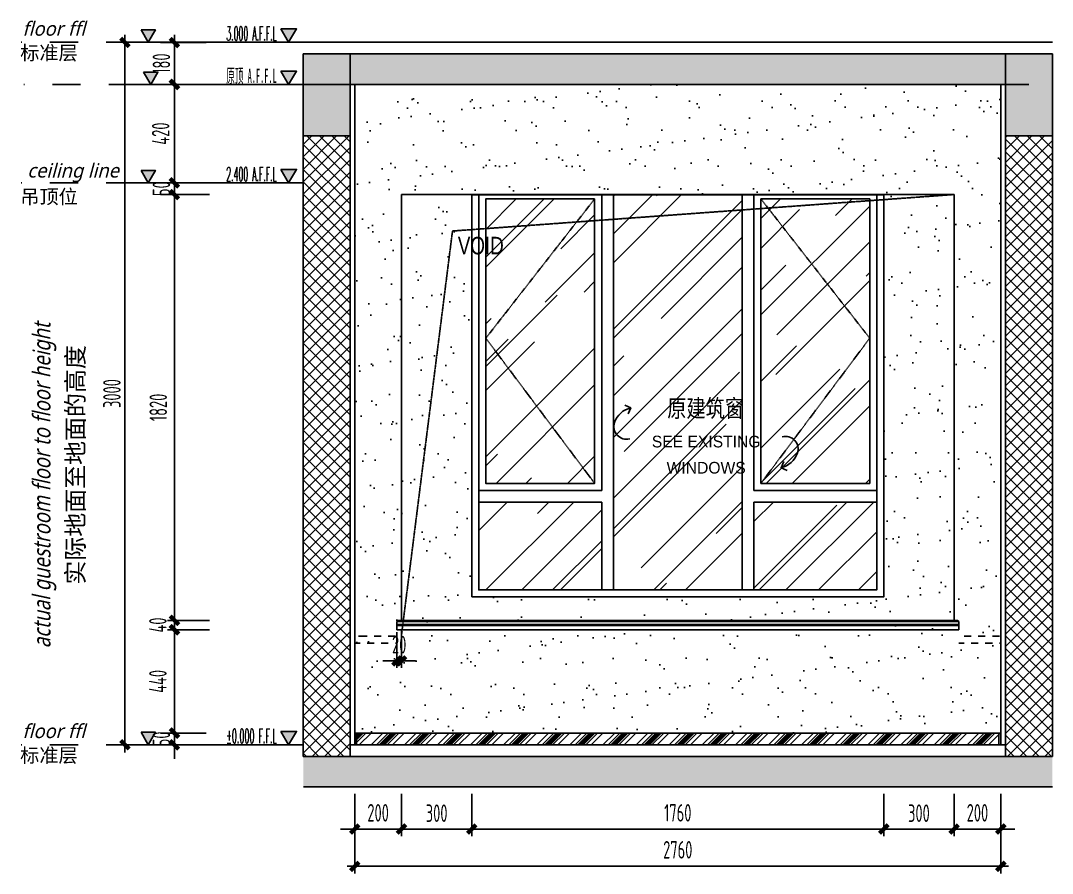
# Model space of a CAD drawing. Header units: inches. Extents: x 96003 to 270950, y -80202 to 65998.
# Drawn here: x 181831 to 186238, y 34911 to 38552 of the extents above; entities that cross this region are included whole.
import ezdxf
from ezdxf.enums import TextEntityAlignment as Align
from ezdxf.xclip import XClip

# ---------------------------------------------------------------- set-up
doc = ezdxf.new("R2010")
doc.units = ezdxf.units.IN
doc.header["$LTSCALE"] = 10
doc.header["$MEASUREMENT"] = 0
doc.header["$XCLIPFRAME"] = 2
doc.linetypes.add('DASH', pattern=[0.35, 0.25, -0.1])
doc.linetypes.add('M-CENTER', pattern=[1.8, 1.2, -0.2, 0.2, -0.2])
for name, color, linetype in [('01', 200, 'Continuous'), ('05', 12, 'Continuous'), ('A-WIN', 31, 'Continuous'), ('C-顶面灯具、灯带', 22, 'Continuous'), ('ED-文字说明', 50, 'Continuous'), ('ED-造型尺寸', 44, 'Continuous'), ('EL-03', 3, 'Continuous'), ('EL-136', 136, 'Continuous'), ('EL-BHATCH-250', 250, 'Continuous'), ('EL-DIM', 50, 'Continuous'), ('EL-TEXT', 50, 'Continuous'), ('EL-天花轮廓线', 100, 'Continuous'), ('EL-立面尺寸', 44, 'Continuous'), ('FC-地面造型', 136, 'Continuous'), ('FF-FINISH【完成面】', 20, 'Continuous'), ('HAT【填充】', 250, 'Continuous'), ('SBEI', 1, 'Continuous')]:
    doc.layers.add(name, color=color, linetype=linetype)
doc.styles.add('-宋体', font='')
doc.styles.add('CCD-HB', font='hbsmall.shx')
doc.styles.add('CCD_DIM', font='archs.shx', dxfattribs={"width": 0.7})
doc.styles.add('hbsmall', font='hbsmall.shx', dxfattribs={"width": 0.7})
doc.styles.add('hz', font='simplex', dxfattribs={"width": 0.7, "bigfont": 'hztxt'})
doc.styles.add('LUCIDIA', font='')
doc.styles.add('RomanS', font='romans.shx', dxfattribs={"width": 0.9})
doc.styles.add('st', font='')
doc.styles.add('宋体', font='', dxfattribs={"height": 60})
doc.styles.get('-宋体').set_extended_font_data('SimSun')
doc.styles.get('LUCIDIA').set_extended_font_data('Lucida Sans', italic=True)
doc.styles.get('st').set_extended_font_data('SimSun')
doc.styles.get('宋体').set_extended_font_data('SimSun')
doc.dimstyles.new('1.30', dxfattribs={"dimscale": 30, "dimtxt": 2.5, "dimasz": 1, "dimexe": 1, "dimexo": 1.5, "dimgap": 1, "dimtad": 1, "dimdec": 0, "dimrnd": 5, "dimdsep": 46, "dimtxsty": 'CCD_DIM', "dimblk": 'CCD_Dimension_Tick', "dimcen": 1, "dimclrd": 44, "dimclre": 44, "dimclrt": 2, "dimadec": 0, "dimazin": 2, "dimtfac": 1, "dimtdec": 0, "dimtix": 1, "dimtmove": 2, "dimatfit": 3, "dimldrblk": 'CCD_Dimension_Tick', "dimfxl": 5, "dimfxlon": 1, "dimtolj": 1, "dimarcsym": 0})
doc.dimstyles.new('Matrix_30内', dxfattribs={"dimscale": 30, "dimtxt": 2.5, "dimasz": 1, "dimexe": 2, "dimexo": 1.5, "dimgap": 0.6, "dimtad": 1, "dimdec": 0, "dimrnd": 1, "dimzin": 12, "dimdsep": 46, "dimtxsty": 'CCD_DIM', "dimblk": 'CCD_Dimension_Tick', "dimcen": 0.125, "dimclrd": 44, "dimclre": 44, "dimclrt": 50, "dimadec": 0, "dimazin": 0, "dimtfac": 1, "dimtdec": 0, "dimtix": 1, "dimtmove": 2, "dimatfit": 3, "dimldrblk": 'CCD_Leader_Dot', "dimfxl": 5, "dimfxlon": 1, "dimtvp": 1, "dimtolj": 1, "dimtzin": 0, "dimarcsym": 0})
pattern_1 = [(45, (-2681.3, -82.83), (254.55844, 678.8225), [4500, -600, 1500, -300]), (45, (-2505.22, 305.37), (-494.26764, 70.0036), [900, -99, 1800, -225]), (45, (-2755.54, 203.55), (960.95812, 1245.21504), [2400, -420, 1200, -300])]
pattern_2 = [(37.5, (-10673.94, 3777.11), (-6.29934, 192.68238), [0, -152, 0, -170, 0, -162.5]), (7.5, (-10673.94, 3777.1), (176.97767, 282.2146), [0, -82, 0, -137, 0, -52.5]), (327.5, (-10796.94, 3777.11), (311.41419, 0.5659), [0, -50, 0, -180, 0, -235]), (317.5, (-10796.94, 3777.1), (300.61266, 87.76756), [0, -25, 0, -118, 0, -135])]
pattern_3 = [(0, (-258.67, -796.313), (30, 30), [30, -30])]

# ---------------------------------------------------------------- blocks, each defined once
blk = doc.blocks.new('*U134')
h = blk.add_hatch()
h.set_pattern_fill('ANSI37', color=250, scale=300, angle=-90)
h.set_pattern_definition([(315, (222312.67, 70619.302), (26.516504, 26.516504), []), (45, (222312.67, 70619.302), (-26.516504, 26.516504), [])])
h.paths.add_polyline_path([(144521, -74484.5), (144521, -74684.5), (147171.2, -74684.5), (147171.2, -74484.5)])
at = {"color": 5, "elevation": 0}
blk.add_lwpolyline([(144521, -74484.5), (144521, -74684.5), (147171.2, -74684.5), (147171.2, -74484.5)], close=True, dxfattribs=at)
blk = doc.blocks.new('CCD_Dimension_Tick')
at = {"color": 0, "linetype": 'ByBlock'}
for p, q in [((-1.09, 0), (0, 0)), ((0, 0), (1.09, 0))]:
    blk.add_line(p, q, dxfattribs=at)
at = {"color": 0, "linetype": 'Continuous', "const_width": 0.608}
blk.add_lwpolyline([(-0.61, -0.61), (0.61, 0.61)], dxfattribs=at)
blk = doc.blocks.new('*D129')
at = {"layer": 'Defpoints', "color": 0, "linetype": 'ByBlock', "transparency": 16777216}
for p in [(182487.6, 35509.8), (182667.6, 35509.8), (182667.6, 35459.8)]:
    blk.add_point(p, dxfattribs=at)
at = {"layer": 'EL-天花轮廓线', "color": 44, "lineweight": -2, "transparency": 16777216}
for p, q in [((182487.6, 35539.8), (182487.6, 35569.8)), ((182622.6, 35509.8), (182427.6, 35509.8)), ((182487.6, 35459.8), (182487.6, 35509.8)), ((182622.6, 35459.8), (182427.6, 35459.8)), ((182487.6, 35429.8), (182487.6, 35399.8))]:
    blk.add_line(p, q, dxfattribs=at)
at = {"layer": 'EL-天花轮廓线', "color": 44, "linetype": 'ByBlock', "lineweight": -2, "transparency": 16777216, "xscale": 30, "yscale": 30, "zscale": 30}
for p, rotation in [((182487.6, 35509.8), 270), ((182487.6, 35459.8), 90)]:
    blk.add_blockref('CCD_Dimension_Tick', p, dxfattribs=dict(at, rotation=rotation))
at = {"layer": 'EL-天花轮廓线', "color": 50, "linetype": 'ByBlock', "transparency": 16777216, "insert": (182432.1, 35484.8), "char_height": 75, "attachment_point": 5, "rotation": 90, "style": 'CCD_DIM'}
blk.add_mtext('\\A1;50', dxfattribs=at)
blk = doc.blocks.new('CCD_Leader_Dot')
at = {"color": 0, "linetype": 'ByBlock'}
blk.add_line((-5, 0), (-10, 0), dxfattribs=at)
at = {"color": 0, "linetype": 'ByBlock', "const_width": 5}
blk.add_lwpolyline([(-2.5, 0, 1), (2.5, 0, 1)], format="xyb", close=True, dxfattribs=at)
blk = doc.blocks.new('*D130')
at = {"layer": 'Defpoints', "color": 0, "linetype": 'ByBlock', "transparency": 16777216}
for p in [(182487.6, 38458.8), (182667.6, 38458.8), (182667.6, 38279.3)]:
    blk.add_point(p, dxfattribs=at)
at = {"layer": 'EL-天花轮廓线', "color": 44, "lineweight": -2, "transparency": 16777216}
for p, q in [((182622.6, 38458.8), (182427.6, 38458.8)), ((182487.6, 38309.3), (182487.6, 38428.8)), ((182622.6, 38279.3), (182427.6, 38279.3))]:
    blk.add_line(p, q, dxfattribs=at)
at = {"layer": 'EL-天花轮廓线', "color": 44, "linetype": 'ByBlock', "lineweight": -2, "transparency": 16777216, "xscale": 30, "yscale": 30, "zscale": 30}
for p, rotation in [((182487.6, 38458.8), 90), ((182487.6, 38279.3), 270)]:
    blk.add_blockref('CCD_Dimension_Tick', p, dxfattribs=dict(at, rotation=rotation))
at = {"layer": 'EL-天花轮廓线', "color": 50, "linetype": 'ByBlock', "transparency": 16777216, "insert": (182432.1, 38369), "char_height": 75, "attachment_point": 5, "rotation": 90, "style": 'CCD_DIM'}
blk.add_mtext('\\A1;180', dxfattribs=at)
blk = doc.blocks.new('*D131')
at = {"layer": 'Defpoints', "color": 0, "linetype": 'ByBlock', "transparency": 16777216}
for p in [(182276.3, 38459.8), (182667.6, 38459.8), (182667.6, 35459.8)]:
    blk.add_point(p, dxfattribs=at)
at = {"layer": 'EL-天花轮廓线', "color": 44, "lineweight": -2, "transparency": 16777216}
for p, q in [((182426.3, 38459.8), (182216.3, 38459.8)), ((182276.3, 35489.8), (182276.3, 38429.8)), ((182426.3, 35459.8), (182216.3, 35459.8))]:
    blk.add_line(p, q, dxfattribs=at)
at = {"layer": 'EL-天花轮廓线', "color": 44, "linetype": 'ByBlock', "lineweight": -2, "transparency": 16777216, "xscale": 30, "yscale": 30, "zscale": 30}
for p, rotation in [((182276.3, 38459.8), 90), ((182276.3, 35459.8), 270)]:
    blk.add_blockref('CCD_Dimension_Tick', p, dxfattribs=dict(at, rotation=rotation))
at = {"layer": 'EL-天花轮廓线', "color": 50, "linetype": 'ByBlock', "transparency": 16777216, "insert": (182220.8, 36959.8), "char_height": 75, "attachment_point": 5, "rotation": 90, "style": 'CCD_DIM'}
blk.add_mtext('\\A1;3000', dxfattribs=at)
blk = doc.blocks.new('ELEVATION')
blk.add_hatch(color=256).paths.add_polyline_path([(4.17, 2.47), (2.7, 0), (1.23, 2.47)])
blk.add_line((0, 0), (14.67, 0))
blk.add_lwpolyline([(4.17, 2.47), (2.7, 0), (1.23, 2.47)], close=True)
at = {"style": 'hz', "width": 0.444477}
blk.add_attdef('ELEV', text='', height=2.5, dxfattribs=at).set_placement((4.89, 0.32), (14.26, 0.32), align=Align.FIT)
blk = doc.blocks.new('A$C2E6F40A5')
blk.add_hatch(color=256).paths.add_polyline_path([(40, 69.3), (-40, 69.3), (0, 0)])
at = {"color": 0}
blk.add_lwpolyline([(40, 69.3), (-40, 69.3), (0, 0), (40, 69.3)], dxfattribs=at)
blk = doc.blocks.new('20150428.1023048')
at = {"layer": 'ED-造型尺寸', "color": 250, "linetype": 'M-CENTER', "ltscale": 2}
blk.add_line((21.19, 0, 0), (-14.89, 0, 0), dxfattribs=at)
at = {"layer": 'ED-造型尺寸', "xscale": -0.0256, "yscale": 0.0256, "zscale": 0.0256}
blk.add_blockref('A$C2E6F40A5', (3.19, 0, 0), dxfattribs=at)
blk = doc.blocks.new('*D132')
at = {"layer": 'Defpoints', "color": 0, "linetype": 'ByBlock', "transparency": 16777216}
for p in [(182487.6, 38280), (183297.7, 38280), (182667.6, 37859.8)]:
    blk.add_point(p, dxfattribs=at)
at = {"layer": 'EL-天花轮廓线', "color": 44, "lineweight": -2, "transparency": 16777216}
for p, q in [((182637.6, 38280), (182427.6, 38280)), ((182487.6, 37889.8), (182487.6, 38250)), ((182622.6, 37859.8), (182427.6, 37859.8))]:
    blk.add_line(p, q, dxfattribs=at)
at = {"layer": 'EL-天花轮廓线', "color": 44, "linetype": 'ByBlock', "lineweight": -2, "transparency": 16777216, "xscale": 30, "yscale": 30, "zscale": 30}
for p, rotation in [((182487.6, 38280), 90), ((182487.6, 37859.8), 270)]:
    blk.add_blockref('CCD_Dimension_Tick', p, dxfattribs=dict(at, rotation=rotation))
at = {"layer": 'EL-天花轮廓线', "color": 50, "linetype": 'ByBlock', "transparency": 16777216, "insert": (182429, 38069.9), "char_height": 75, "attachment_point": 5, "rotation": 90, "style": 'CCD_DIM'}
blk.add_mtext('\\A1;420', dxfattribs=at)
blk = doc.blocks.new('*D133')
at = {"layer": 'Defpoints', "color": 0, "linetype": 'ByBlock', "transparency": 16777216}
for p in [(182487.6, 37859.8), (182667.6, 37859.8), (183465.8, 37809.8)]:
    blk.add_point(p, dxfattribs=at)
at = {"layer": 'EL-天花轮廓线', "color": 44, "lineweight": -2, "transparency": 16777216}
for p, q in [((182487.6, 37889.8), (182487.6, 37919.8)), ((182622.6, 37859.8), (182427.6, 37859.8)), ((182487.6, 37809.8), (182487.6, 37859.8)), ((182637.6, 37809.8), (182427.6, 37809.8)), ((182487.6, 37779.8), (182487.6, 37749.8))]:
    blk.add_line(p, q, dxfattribs=at)
at = {"layer": 'EL-天花轮廓线', "color": 44, "linetype": 'ByBlock', "lineweight": -2, "transparency": 16777216, "xscale": 30, "yscale": 30, "zscale": 30}
for p, rotation in [((182487.6, 37859.8), 270), ((182487.6, 37809.8), 90)]:
    blk.add_blockref('CCD_Dimension_Tick', p, dxfattribs=dict(at, rotation=rotation))
at = {"layer": 'EL-天花轮廓线', "color": 50, "linetype": 'ByBlock', "transparency": 16777216, "insert": (182432.1, 37834.8), "char_height": 75, "attachment_point": 5, "rotation": 90, "style": 'CCD_DIM'}
blk.add_mtext('\\A1;50', dxfattribs=at)
blk = doc.blocks.new('*U105')
h = blk.add_hatch()
h.set_pattern_fill('ANSI37', color=250, scale=300, angle=-90)
h.set_pattern_definition([(315, (222312.67, 70619.302), (26.516504, 26.516504), []), (45, (222312.67, 70619.302), (-26.516504, 26.516504), [])])
h.paths.add_polyline_path([(144521, -74484.5), (144521, -74684.5), (147171.2, -74684.5), (147171.2, -74484.5)])
at = {"color": 5, "elevation": 0}
blk.add_lwpolyline([(144521, -74484.5), (144521, -74684.5), (147171.2, -74684.5), (147171.2, -74484.5)], close=True, dxfattribs=at)
blk = doc.blocks.new('ytytrtyutyikhjhg')
at = {"layer": 'EL-BHATCH-250'}
h = blk.add_hatch(dxfattribs=at)
h.set_pattern_fill('AR-RROOF', color=256, scale=300, angle=45)
h.set_pattern_definition(pattern_1)
h.paths.add_polyline_path([(262224.7, -73723.5), (261674.7, -73723.5), (261674.7, -75423.5), (262224.7, -75423.5)])
h = blk.add_hatch(dxfattribs=at)
h.set_pattern_fill('AR-RROOF', color=256, scale=300, angle=45)
h.set_pattern_definition(pattern_1)
h.paths.add_polyline_path([(261594.7, -73753.5), (261129.7, -73753.5), (261129.7, -74968.5), (261594.7, -74968.5)])
h = blk.add_hatch(dxfattribs=at)
h.set_pattern_fill('AR-RROOF', color=256, scale=300, angle=45)
h.set_pattern_definition(pattern_1)
h.paths.add_polyline_path([(262304.7, -73753.5), (262769.7, -73753.5), (262769.7, -74968.5), (262304.7, -74968.5)])
h = blk.add_hatch(dxfattribs=at)
h.set_pattern_fill('AR-RROOF', color=256, scale=300, angle=45)
h.set_pattern_definition(pattern_1)
h.paths.add_polyline_path([(261099.7, -75048.5), (261099.7, -75423.5), (261624.7, -75423.5), (261624.7, -75048.5)])
h = blk.add_hatch(dxfattribs=at)
h.set_pattern_fill('AR-RROOF', color=256, scale=300, angle=45)
h.set_pattern_definition(pattern_1)
h.paths.add_polyline_path([(262274.7, -75048.5), (262274.7, -75423.5), (262799.7, -75423.5), (262799.7, -75048.5)])
at = {"layer": 'A-WIN', "color": 136}
for points in [[(261049.7, -73673.5), (262849.7, -73673.5), (262849.7, -75473.5), (261049.7, -75473.5)], [(261594.7, -73753.5), (261129.7, -73753.5), (261129.7, -74968.5), (261594.7, -74968.5)], [(262304.7, -73753.5), (262769.7, -73753.5), (262769.7, -74968.5), (262304.7, -74968.5)]]:
    blk.add_lwpolyline(points, close=True, dxfattribs=at)
for points in [[(262799.7, -75048.5), (262799.7, -75423.5), (261099.7, -75423.5), (261099.7, -73723.5), (262799.7, -73723.5), (262799.7, -75048.5)], [(261624.7, -73723.5), (261624.7, -74998.5)], [(261674.7, -73723.5), (261674.7, -75423.5)], [(262224.7, -73723.5), (262224.7, -75423.5)], [(262274.7, -73723.5), (262274.7, -74998.5)], [(261624.7, -74998.5), (261099.7, -74998.5)], [(262274.7, -74998.5), (262799.7, -74998.5)], [(261624.7, -75048.5), (261099.7, -75048.5)], [(261624.7, -75048.5), (261624.7, -75423.5)], [(262274.7, -75048.5), (262274.7, -75423.5)], [(262274.7, -75048.5), (262799.7, -75048.5)]]:
    blk.add_lwpolyline(points, dxfattribs=at)
at = {"layer": 'A-WIN', "color": 136, "linetype": 'DASH'}
for points in [[(261594.7, -73753.5), (261129.7, -74348.5), (261594.7, -74968.5)], [(262304.7, -73753.5), (262769.7, -74348.5), (262304.7, -74968.5)]]:
    blk.add_lwpolyline(points, dxfattribs=at)
blk = doc.blocks.new('A$C47D3795D')
at = {"layer": 'EL-TEXT', "color": 2}
for points in [[(74.6, 283.9, 0.259212), (5.3, 222, 0.59908), (70, 151.9)], [(717, 28.6, 0.259212), (786.3, 90.5, 0.59908), (721.6, 160.6)]]:
    blk.add_lwpolyline(points, format="xyb", dxfattribs=at)
for points in [[(63.4, 258), (74.6, 283.9), (48.9, 295.6)], [(728.2, 54.5), (717, 28.6), (742.7, 16.9)]]:
    blk.add_lwpolyline(points, dxfattribs=at)
at = {"color": 50, "style": 'st', "width": 0.8}
blk.add_text('原建筑窗', height=75, dxfattribs=at).set_placement((394.3, 244.6), align=Align.CENTER)
at = {"layer": 'EL-TEXT', "style": 'CCD-HB'}
for s, p in [('SEE EXISTING', (396.7, 115.1)), ('WINDOWS', (396.7, 3.3))]:
    blk.add_text(s, height=50, dxfattribs=at).set_placement(p, align=Align.CENTER)
blk = doc.blocks.new('*D296')
at = {"layer": 'Defpoints', "color": 0, "linetype": 'ByBlock', "transparency": 16777216}
for p in [(183457.7, 37809.8), (182487.6, 35991.1), (183484.9, 35991.1, 0)]:
    blk.add_point(p, dxfattribs=at)
at = {"layer": 'FC-地面造型', "color": 44, "lineweight": -2, "transparency": 16777216}
for p, q in [((182637.6, 37809.8), (182457.6, 37809.8)), ((182487.6, 37779.8), (182487.6, 36021.1)), ((182637.6, 35991.1), (182457.6, 35991.1))]:
    blk.add_line(p, q, dxfattribs=at)
at = {"layer": 'FC-地面造型', "color": 44, "linetype": 'ByBlock', "lineweight": -2, "transparency": 16777216, "xscale": 30, "yscale": 30, "zscale": 30}
for p, rotation in [((182487.6, 37809.8), 90), ((182487.6, 35991.1), 270)]:
    blk.add_blockref('CCD_Dimension_Tick', p, dxfattribs=dict(at, rotation=rotation))
at = {"layer": 'FC-地面造型', "color": 2, "linetype": 'ByBlock', "transparency": 16777216, "insert": (182418.6, 36900.5), "char_height": 75, "attachment_point": 5, "rotation": 90, "style": 'CCD_DIM'}
blk.add_mtext('\\A1;1820', dxfattribs=at)
blk = doc.blocks.new('*D297')
at = {"layer": 'Defpoints', "color": 0, "linetype": 'ByBlock', "transparency": 16777216}
for p in [(183257.7, 35615.8), (183457.7, 35615.8), (183457.7, 35100)]:
    blk.add_point(p, dxfattribs=at)
at = {"layer": 'FC-地面造型', "color": 44, "lineweight": -2, "transparency": 16777216}
for p, q in [((183257.7, 35250), (183257.7, 35070)), ((183457.7, 35250), (183457.7, 35070)), ((183227.7, 35100), (183197.7, 35100)), ((183257.7, 35100), (183457.7, 35100)), ((183487.7, 35100), (183517.7, 35100))]:
    blk.add_line(p, q, dxfattribs=at)
at = {"layer": 'FC-地面造型', "color": 44, "linetype": 'ByBlock', "lineweight": -2, "transparency": 16777216, "xscale": 30, "yscale": 30, "zscale": 30}
blk.add_blockref('CCD_Dimension_Tick', (183257.7, 35100), dxfattribs=at)
at = {"layer": 'FC-地面造型', "color": 44, "linetype": 'ByBlock', "lineweight": -2, "transparency": 16777216, "xscale": 30, "yscale": 30, "zscale": 30, "rotation": 180}
blk.add_blockref('CCD_Dimension_Tick', (183457.7, 35100), dxfattribs=at)
at = {"layer": 'FC-地面造型', "color": 2, "linetype": 'ByBlock', "transparency": 16777216, "insert": (183357.7, 35169.1), "char_height": 75, "attachment_point": 5, "style": 'CCD_DIM'}
blk.add_mtext('\\A1;200', dxfattribs=at)
blk = doc.blocks.new('*D298')
at = {"layer": 'Defpoints', "color": 0, "linetype": 'ByBlock', "transparency": 16777216}
for p in [(183757.7, 36171.5), (185517.7, 36171.5), (185517.7, 35100)]:
    blk.add_point(p, dxfattribs=at)
at = {"layer": 'FC-地面造型', "color": 44, "lineweight": -2, "transparency": 16777216}
for p, q in [((183757.7, 35250), (183757.7, 35070)), ((185517.7, 35250), (185517.7, 35070)), ((183787.7, 35100), (185487.7, 35100))]:
    blk.add_line(p, q, dxfattribs=at)
at = {"layer": 'FC-地面造型', "color": 44, "linetype": 'ByBlock', "lineweight": -2, "transparency": 16777216, "xscale": 30, "yscale": 30, "zscale": 30, "rotation": 180}
blk.add_blockref('CCD_Dimension_Tick', (183757.7, 35100), dxfattribs=at)
at = {"layer": 'FC-地面造型', "color": 44, "linetype": 'ByBlock', "lineweight": -2, "transparency": 16777216, "xscale": 30, "yscale": 30, "zscale": 30}
blk.add_blockref('CCD_Dimension_Tick', (185517.7, 35100), dxfattribs=at)
at = {"layer": 'FC-地面造型', "color": 2, "linetype": 'ByBlock', "transparency": 16777216, "insert": (184637.7, 35169.1), "char_height": 75, "attachment_point": 5, "style": 'CCD_DIM'}
blk.add_mtext('\\A1;1760', dxfattribs=at)
blk = doc.blocks.new('*D299')
at = {"layer": 'Defpoints', "color": 0, "linetype": 'ByBlock', "transparency": 16777216}
for p in [(185517.7, 36072.2), (185817.7, 36072.2), (185817.7, 35100)]:
    blk.add_point(p, dxfattribs=at)
at = {"layer": 'FC-地面造型', "color": 44, "lineweight": -2, "transparency": 16777216}
for p, q in [((185517.7, 35250), (185517.7, 35070)), ((185817.7, 35250), (185817.7, 35070)), ((185547.7, 35100), (185787.7, 35100))]:
    blk.add_line(p, q, dxfattribs=at)
at = {"layer": 'FC-地面造型', "color": 44, "linetype": 'ByBlock', "lineweight": -2, "transparency": 16777216, "xscale": 30, "yscale": 30, "zscale": 30, "rotation": 180}
blk.add_blockref('CCD_Dimension_Tick', (185517.7, 35100), dxfattribs=at)
at = {"layer": 'FC-地面造型', "color": 44, "linetype": 'ByBlock', "lineweight": -2, "transparency": 16777216, "xscale": 30, "yscale": 30, "zscale": 30}
blk.add_blockref('CCD_Dimension_Tick', (185817.7, 35100), dxfattribs=at)
at = {"layer": 'FC-地面造型', "color": 2, "linetype": 'ByBlock', "transparency": 16777216, "insert": (185667.7, 35167.5), "char_height": 75, "attachment_point": 5, "style": 'CCD_DIM'}
blk.add_mtext('\\A1;300', dxfattribs=at)
blk = doc.blocks.new('*D300')
at = {"layer": 'Defpoints', "color": 0, "linetype": 'ByBlock', "transparency": 16777216}
for p in [(183257.7, 35250), (186017.7, 35250), (183257.7, 34940.6)]:
    blk.add_point(p, dxfattribs=at)
at = {"layer": 'FC-地面造型', "color": 44, "lineweight": -2, "transparency": 16777216}
for p, q in [((183257.7, 35090.6), (183257.7, 34910.6)), ((186017.7, 35090.6), (186017.7, 34910.6)), ((185987.7, 34940.6), (183287.7, 34940.6))]:
    blk.add_line(p, q, dxfattribs=at)
at = {"layer": 'FC-地面造型', "color": 44, "linetype": 'ByBlock', "lineweight": -2, "transparency": 16777216, "xscale": 30, "yscale": 30, "zscale": 30, "rotation": 180}
blk.add_blockref('CCD_Dimension_Tick', (183257.7, 34940.6), dxfattribs=at)
at = {"layer": 'FC-地面造型', "color": 44, "linetype": 'ByBlock', "lineweight": -2, "transparency": 16777216, "xscale": 30, "yscale": 30, "zscale": 30}
blk.add_blockref('CCD_Dimension_Tick', (186017.7, 34940.6), dxfattribs=at)
at = {"layer": 'FC-地面造型', "color": 2, "linetype": 'ByBlock', "transparency": 16777216, "insert": (184637.7, 35011.2), "char_height": 75, "attachment_point": 5, "style": 'CCD_DIM'}
blk.add_mtext('\\A1;2760', dxfattribs=at)
blk = doc.blocks.new('*D301')
at = {"layer": 'Defpoints', "color": 0, "linetype": 'ByBlock', "transparency": 16777216}
for p in [(183484.9, 35991.1, 0), (182487.6, 35951.1), (183485.8, 35951.1, 0)]:
    blk.add_point(p, dxfattribs=at)
at = {"layer": 'FC-地面造型', "color": 44, "lineweight": -2, "transparency": 16777216}
for p, q in [((182487.6, 36021.1), (182487.6, 36051.1)), ((182637.6, 35991.1), (182457.6, 35991.1)), ((182487.6, 35991.1), (182487.6, 35951.1)), ((182637.6, 35951.1), (182457.6, 35951.1)), ((182487.6, 35921.1), (182487.6, 35891.1))]:
    blk.add_line(p, q, dxfattribs=at)
at = {"layer": 'FC-地面造型', "color": 44, "linetype": 'ByBlock', "lineweight": -2, "transparency": 16777216, "xscale": 30, "yscale": 30, "zscale": 30}
for p, rotation in [((182487.6, 35991.1), 270), ((182487.6, 35951.1), 90)]:
    blk.add_blockref('CCD_Dimension_Tick', p, dxfattribs=dict(at, rotation=rotation))
at = {"layer": 'FC-地面造型', "color": 2, "linetype": 'ByBlock', "transparency": 16777216, "insert": (182417, 35971.1), "char_height": 75, "attachment_point": 5, "rotation": 90, "style": 'CCD_DIM'}
blk.add_mtext('\\A1;40', dxfattribs=at)
blk = doc.blocks.new('*D302')
at = {"layer": 'Defpoints', "color": 0, "linetype": 'ByBlock', "transparency": 16777216}
for p in [(183485.8, 35951.1, 0), (182487.6, 35509.8), (182622.6, 35509.8)]:
    blk.add_point(p, dxfattribs=at)
at = {"layer": 'FC-地面造型', "color": 44, "lineweight": -2, "transparency": 16777216}
for p, q in [((182637.6, 35951.1), (182457.6, 35951.1)), ((182487.6, 35921.1), (182487.6, 35539.8)), ((182577.6, 35509.8), (182457.6, 35509.8))]:
    blk.add_line(p, q, dxfattribs=at)
at = {"layer": 'FC-地面造型', "color": 44, "linetype": 'ByBlock', "lineweight": -2, "transparency": 16777216, "xscale": 30, "yscale": 30, "zscale": 30}
for p, rotation in [((182487.6, 35951.1), 90), ((182487.6, 35509.8), 270)]:
    blk.add_blockref('CCD_Dimension_Tick', p, dxfattribs=dict(at, rotation=rotation))
at = {"layer": 'FC-地面造型', "color": 2, "linetype": 'ByBlock', "transparency": 16777216, "insert": (182417, 35730.5), "char_height": 75, "attachment_point": 5, "rotation": 90, "style": 'CCD_DIM'}
blk.add_mtext('\\A1;440', dxfattribs=at)
blk = doc.blocks.new('*D676')
at = {"layer": 'Defpoints', "color": 0, "linetype": 'ByBlock', "transparency": 16777216}
for p in [(183437.7, 35986.1, 0), (183457.7, 35991.1), (183437.7, 35818)]:
    blk.add_point(p, dxfattribs=at)
at = {"layer": 'FF-FINISH【完成面】', "color": 44, "linetype": 'ByBlock', "lineweight": -2, "transparency": 16777216}
for p, q in [((183437.7, 35941.1), (183437.7, 35788)), ((183457.7, 35946.1), (183457.7, 35788)), ((183407.7, 35818), (183377.7, 35818)), ((183457.7, 35818), (183437.7, 35818)), ((183487.7, 35818), (183517.7, 35818))]:
    blk.add_line(p, q, dxfattribs=at)
at = {"layer": 'FF-FINISH【完成面】', "color": 44, "linetype": 'ByBlock', "lineweight": -2, "transparency": 16777216, "xscale": 30, "yscale": 30, "zscale": 30}
blk.add_blockref('CCD_Dimension_Tick', (183437.7, 35818), dxfattribs=at)
at = {"layer": 'FF-FINISH【完成面】', "color": 44, "linetype": 'ByBlock', "lineweight": -2, "transparency": 16777216, "xscale": 30, "yscale": 30, "zscale": 30, "rotation": 180}
blk.add_blockref('CCD_Dimension_Tick', (183457.7, 35818), dxfattribs=at)
at = {"layer": 'FF-FINISH【完成面】', "color": 2, "linetype": 'ByBlock', "transparency": 16777216, "insert": (183447.7, 35887.1), "char_height": 75, "attachment_point": 5, "style": 'CCD_DIM'}
blk.add_mtext('\\A1;20', dxfattribs=at)
blk = doc.blocks.new('*D677')
at = {"layer": 'Defpoints', "color": 0, "linetype": 'ByBlock', "transparency": 16777216}
for p in [(183457.7, 35615.8), (183757.7, 35615.8), (183757.7, 35100)]:
    blk.add_point(p, dxfattribs=at)
at = {"layer": 'FC-地面造型', "color": 44, "lineweight": -2, "transparency": 16777216}
for p, q in [((183457.7, 35250), (183457.7, 35070)), ((183757.7, 35250), (183757.7, 35070)), ((183487.7, 35100), (183727.7, 35100))]:
    blk.add_line(p, q, dxfattribs=at)
at = {"layer": 'FC-地面造型', "color": 44, "linetype": 'ByBlock', "lineweight": -2, "transparency": 16777216, "xscale": 30, "yscale": 30, "zscale": 30, "rotation": 180}
blk.add_blockref('CCD_Dimension_Tick', (183457.7, 35100), dxfattribs=at)
at = {"layer": 'FC-地面造型', "color": 44, "linetype": 'ByBlock', "lineweight": -2, "transparency": 16777216, "xscale": 30, "yscale": 30, "zscale": 30}
blk.add_blockref('CCD_Dimension_Tick', (183757.7, 35100), dxfattribs=at)
at = {"layer": 'FC-地面造型', "color": 2, "linetype": 'ByBlock', "transparency": 16777216, "insert": (183607.7, 35167.5), "char_height": 75, "attachment_point": 5, "style": 'CCD_DIM'}
blk.add_mtext('\\A1;300', dxfattribs=at)
blk = doc.blocks.new('*D678')
at = {"layer": 'Defpoints', "color": 0, "linetype": 'ByBlock', "transparency": 16777216}
for p in [(185817.7, 36072.2), (186017.7, 36072.2), (186017.7, 35100)]:
    blk.add_point(p, dxfattribs=at)
at = {"layer": 'FC-地面造型', "color": 44, "lineweight": -2, "transparency": 16777216}
for p, q in [((185817.7, 35250), (185817.7, 35070)), ((186017.7, 35250), (186017.7, 35070)), ((185787.7, 35100), (185757.7, 35100)), ((185817.7, 35100), (186017.7, 35100)), ((186047.7, 35100), (186077.7, 35100))]:
    blk.add_line(p, q, dxfattribs=at)
at = {"layer": 'FC-地面造型', "color": 44, "linetype": 'ByBlock', "lineweight": -2, "transparency": 16777216, "xscale": 30, "yscale": 30, "zscale": 30}
blk.add_blockref('CCD_Dimension_Tick', (185817.7, 35100), dxfattribs=at)
at = {"layer": 'FC-地面造型', "color": 44, "linetype": 'ByBlock', "lineweight": -2, "transparency": 16777216, "xscale": 30, "yscale": 30, "zscale": 30, "rotation": 180}
blk.add_blockref('CCD_Dimension_Tick', (186017.7, 35100), dxfattribs=at)
at = {"layer": 'FC-地面造型', "color": 2, "linetype": 'ByBlock', "transparency": 16777216, "insert": (185917.7, 35169.1), "char_height": 75, "attachment_point": 5, "style": 'CCD_DIM'}
blk.add_mtext('\\A1;200', dxfattribs=at)

msp = doc.modelspace()

# ---------------------------------------------------------------- hatches: boundary and pattern name
h = msp.add_hatch(color=250)
h.dxf.hatch_style = 1
h.paths.add_polyline_path([(186037.7, 38280), (186037.7, 38410), (183037.7, 38410), (183037.7, 38280)])
h = msp.add_hatch(color=250)
h.dxf.hatch_style = 1
h.paths.add_polyline_path([(183037.7, 38060), (183237.7, 38060), (183237.7, 38410), (183037.7, 38410)])
h = msp.add_hatch(color=250)
h.dxf.hatch_style = 1
h.paths.add_polyline_path([(186037.7, 38060), (186237.7, 38060), (186237.7, 38410), (186037.7, 38410)])
h = msp.add_hatch(color=250)
h.dxf.hatch_style = 1
h.paths.add_polyline_path([(186237.7, 35280), (186237.7, 35409.8), (183037.7, 35410), (183037.7, 35280)])
at = {"layer": 'FC-地面造型', "linetype": 'ByBlock'}
h = msp.add_hatch(dxfattribs=at)
h.set_pattern_fill('AR-SAND', color=250, scale=100)
h.set_pattern_definition(pattern_2)
h.paths.add_polyline_path([(183257.7, 38280), (183757.7, 38280), (186017.7, 38280), (186017.7, 37809.8), (183757.7, 37809.8), (183757.7, 35929.8), (183257.7, 35929.8)])
h = msp.add_hatch(dxfattribs=at)
h.set_pattern_fill('AR-SAND', color=250, scale=100)
h.set_pattern_definition(pattern_2)
h.paths.add_polyline_path([(183257.7, 37859.8), (186017.7, 37859.8), (186017.7, 37808.2), (183257.7, 37808.2)])
h = msp.add_hatch(dxfattribs=at)
h.set_pattern_fill('AR-SAND', color=250, scale=100)
h.set_pattern_definition(pattern_2)
h.paths.add_polyline_path([(185517.7, 37821.1), (186017.7, 37821.1), (186017.7, 35929.8), (185517.7, 35929.8)])
h = msp.add_hatch(dxfattribs=at)
h.set_pattern_fill('AR-SAND', color=250, scale=100)
h.set_pattern_definition(pattern_2)
h.paths.add_polyline_path([(183757.7, 36091.1), (185517.7, 36091.1), (185517.7, 35991.1), (183757.7, 35991.1)])
h = msp.add_hatch(dxfattribs=at)
h.set_pattern_fill('AR-SAND', color=250, scale=100)
h.set_pattern_definition(pattern_2)
h.paths.add_polyline_path([(183257.7, 35951.1), (186017.7, 35951.1), (186017.7, 35509.8), (183257.7, 35509.8)])
h = msp.add_hatch(dxfattribs=at)
h.set_pattern_fill('CYL', color=250, scale=100, angle=90, pattern_type=2)
h.set_pattern_definition([(225, (264807.83, 535781.29), (70.710678, -70.710678), []), (225, (264809.24, 535779.88), (70.710678, -70.710678), []), (225, (264812.07, 535777.05), (70.710678, -70.710678), []), (225, (264817.73, 535771.39), (70.710678, -70.710678), []), (225, (264829.04, 535760.08), (70.710678, -70.710678), []), (225, (264854.5, 535734.62), (70.710678, -70.710678), []), (225, (264865.81, 535723.31), (70.710678, -70.710678), []), (225, (264871.47, 535717.65), (70.710678, -70.710678), []), (225, (264874.3, 535714.82), (70.710678, -70.710678), []), (225, (264875.71, 535713.41), (70.710678, -70.710678), [])])
h.paths.add_polyline_path([(183257.7, 35459.8), (186017.7, 35459.8), (186017.7, 35509.8), (183257.7, 35509.8)])
at = {"layer": 'HAT【填充】'}
h = msp.add_hatch(dxfattribs=at)
h.set_pattern_fill('墙纸', color=256, scale=30, style=0, pattern_type=2)
h.set_pattern_definition(pattern_3)
h.paths.add_polyline_path([(183437.7, 35889.8), (183257.7, 35889.8), (183257.7, 35929.8), (183437.7, 35929.8)])
h = msp.add_hatch(dxfattribs=at)
h.set_pattern_fill('墙纸', color=256, scale=30, style=0, pattern_type=2)
h.set_pattern_definition(pattern_3)
h.paths.add_polyline_path([(185837.7, 35889.8), (186017.7, 35889.8), (186017.7, 35929.8), (185837.7, 35929.8)])

# ---------------------------------------------------------------- linework, layer by layer
at = {"color": 5}
for p, q in [((183037.7, 38459.8, 0), (186237.7, 38459.8, 0)), ((183237.7, 35459.8, 0), (186037.7, 35459.8, 0))]:
    msp.add_line(p, q, dxfattribs=at)
at = {"layer": '01', "elevation": 0}
for points in [[(186137.7, 38410), (183037.7, 38410)], [(186137.7, 38410), (183037.7, 38410)], [(183037.7, 38280), (186137.7, 38280)], [(183037.7, 38280), (186137.7, 38280)], [(186234.9, 35409.8), (183037.7, 35410)], [(186137.7, 35409.8), (183037.7, 35409.8)], [(183039.5, 35280), (186237.7, 35280)], [(183039.5, 35280), (186237.7, 35280)]]:
    msp.add_lwpolyline(points, dxfattribs=at)
for points in [[(183037.7, 38060), (183237.7, 38060), (183237.7, 38410), (183037.7, 38410)], [(186037.7, 38060), (186237.7, 38060), (186237.7, 38410), (186037.7, 38410)]]:
    msp.add_lwpolyline(points, close=True, dxfattribs=at)
at = {"layer": '05', "color": 136, "linetype": 'DASH', "elevation": 0}
msp.add_lwpolyline([(183457.7, 35929.8), (183675.4, 37653.9), (185817.7, 37809.8)], dxfattribs=at)
at = {"layer": 'EL-03', "elevation": 0}
msp.add_lwpolyline([(185837.7, 35986.1), (185837.7, 35951.1), (183437.7, 35951.1), (183437.7, 35986.1), (183442.7, 35991.1), (185832.7, 35991.1)], close=True, dxfattribs=at)
at = {"layer": 'EL-136', "elevation": 0}
for points in [[(183437.7, 35986.1), (185837.7, 35986.1)], [(183437.7, 35973.6), (185837.7, 35973.6)], [(183437.7, 35968.6), (185837.7, 35968.6)]]:
    msp.add_lwpolyline(points, dxfattribs=at)
at = {"layer": 'FC-地面造型', "color": 1, "linetype": 'ByBlock'}
for p, q in [((183257.7, 38280, 0), (183257.7, 35459.8, 0)), ((186017.7, 38280, 0), (186017.7, 35459.8, 0))]:
    msp.add_line(p, q, dxfattribs=at)
at = {"layer": 'FC-地面造型', "color": 30, "linetype": 'ByBlock', "elevation": 0}
msp.add_lwpolyline([(183257.7, 35459.8), (186017.7, 35459.8), (186017.7, 35509.8), (183257.7, 35509.8)], close=True, dxfattribs=at)
at = {"layer": 'FF-FINISH【完成面】', "color": 30, "linetype": 'ByBlock'}
for p, q in [((183457.7, 37809.8, 0), (183457.7, 35991.1, 0)), ((185817.7, 37809.8, 0), (183457.7, 37809.8, 0)), ((185817.7, 35991.1, 0), (185817.7, 37809.8, 0))]:
    msp.add_line(p, q, dxfattribs=at)
at = {"layer": 'FF-FINISH【完成面】', "color": 30, "linetype": 'ByBlock', "elevation": 0}
msp.add_lwpolyline([(183757.7, 36091.1), (185517.7, 36091.1), (185517.7, 37809.8), (183757.7, 37809.8)], close=True, dxfattribs=at)
at = {"layer": 'SBEI', "color": 3, "elevation": 0}
for points in [[(183257.7, 35509.8), (183265.8, 35509.8), (183265.8, 35459.8)], [(186017.7, 35509.8), (186009.7, 35509.8), (186009.7, 35459.8)]]:
    msp.add_lwpolyline(points, dxfattribs=at)

# ---------------------------------------------------------------- block references
at = {"layer": 'C-顶面灯具、灯带', "color": 8, "linetype": 'ByBlock', "rotation": 90}
for name, p in [('*U105', (108553.2, -109111.2, 0)), ('*U134', (111553.2, -109111.2, 0))]:
    msp.add_blockref(name, p, dxfattribs=at)
at = {"layer": 'ED-文字说明'}
ref = msp.add_blockref('ELEVATION', (183037.7, 38459.8, 0), dxfattribs=dict(at, xscale=-23.04, yscale=23.04, zscale=23.04))
ref.add_attrib('ELEV', '3.000 A.F.F.L', dxfattribs={"layer": '0', "height": 60, "style": 'RomanS', "width": 0.357941}).set_placement((182709.3, 38467.2, 0), (182925, 38467.2, 0), align=Align.FIT)
ref = msp.add_blockref('ELEVATION', (183037.7, 38279.3, 0), dxfattribs=dict(at, xscale=-23.04, yscale=23.04, zscale=23.04))
ref.add_attrib('ELEV', '原顶 A.F.F.L', dxfattribs={"layer": '0', "height": 60, "style": '-宋体', "width": 0.421459}).set_placement((182709.3, 38286.7, 0), (182925, 38286.7, 0), align=Align.FIT)
ref = msp.add_blockref('ELEVATION', (183037.6, 37859.8, 0), dxfattribs=dict(at, xscale=-23.04, yscale=23.04, zscale=23.04))
ref.add_attrib('ELEV', '2.400 A.F.F.L', dxfattribs={"layer": '0', "height": 60, "style": 'RomanS', "width": 0.357941}).set_placement((182709.1, 37867.2, 0), (182924.9, 37867.2, 0), align=Align.FIT)
ref = msp.add_blockref('ELEVATION', (183037.7, 35459.8, 0), dxfattribs=dict(at, xscale=-23.04, yscale=23.04, zscale=23.04))
ref.add_attrib('ELEV', '%%p0.000 F.F.L', dxfattribs={"layer": '0', "height": 60, "style": 'RomanS', "width": 0.361366}).set_placement((182709.3, 35467.2, 0), (182925, 35467.2, 0), align=Align.FIT)
at = {"layer": 'ED-造型尺寸', "xscale": 30, "yscale": 30, "zscale": 30}
for p in [(182280.3, 38459.8, 0), (182291.1, 38279.3, 0), (182280.2, 37859.8, 0), (182280.2, 35459.8, 0)]:
    msp.add_blockref('20150428.1023048', p, dxfattribs=at)
at = {"layer": 'EL-立面尺寸'}
msp.add_blockref('A$C47D3795D', (184362.3, 36614.6, 0), dxfattribs=at)
at = {"layer": 'FC-地面造型', "color": 250, "linetype": 'ByBlock'}
ref = msp.add_blockref('ytytrtyutyikhjhg', (-77312, 111544.6, 0), dxfattribs=at)
XClip(ref).set_block_clipping_path([(261069.699182093, -75453.4965834416), (262829.6991820128, -73736.4226243453)])

# ---------------------------------------------------------------- texts
at = {"layer": 'ED-文字说明'}
for s, style, p in [('ceiling line', 'LUCIDIA', (181859, 37882.4, 0)), ('吊顶位', 'st', (181829.3, 37770.6, 0))]:
    msp.add_text(s, height=60, dxfattribs=dict(at, style=style)).set_placement(p)
at = {"layer": 'ED-文字说明', "style": 'LUCIDIA', "width": 0.8}
msp.add_text('actual guestroom floor to floor height', height=75, rotation=90, dxfattribs=at).set_placement((181958.2, 35873.1, 0))
at = {"layer": 'ED-文字说明', "style": '宋体'}
msp.add_text('实际地面至地面的高度', height=75, rotation=90, dxfattribs=at).set_placement((182101.7, 36143.6, 0))
at = {"layer": 'EL-DIM', "color": 2}
for s, style, p in [('floor ffl ', 'LUCIDIA', (181838.1, 38488.1, 0)), ('标准层', 'st', (181828.9, 38384.7, 0)), ('floor ffl ', 'LUCIDIA', (181838, 35488.1, 0)), ('标准层', 'st', (181828.8, 35384.7, 0))]:
    msp.add_text(s, height=60, dxfattribs=dict(at, style=style)).set_placement(p)
at = {"layer": 'EL-TEXT', "color": 50, "style": 'hbsmall', "width": 0.8}
msp.add_text('VOID', height=75, dxfattribs=at).set_placement((183698.3, 37554.2, 0))

# ---------------------------------------------------------------- dimensions: what is measured, and where the dimension line sits
at = {"layer": 'EL-天花轮廓线', "color": 136, "linetype": 'ByBlock'}
for base, p1, p2, picture, middle in [((182276.3, 38459.8, 0), (182667.6, 35459.8, 0), (182667.6, 38459.8, 0), '*D131', (182220.8, 36959.8, 0)), ((182487.6443, 38458.8144, 0), (182667.6443, 38279.2588, 0), (182667.6443, 38458.8144, 0), '*D130', (182432.1443, 38369.0366, 0)), ((182487.6, 38280, 0), (182667.6, 37859.8, 0), (183297.7, 38280, 0), '*D132', (182429, 38069.9, 0)), ((182487.6, 37859.8, 0), (183465.8, 37809.8, 0), (182667.6, 37859.8, 0), '*D133', (182432.1, 37834.8, 0)), ((182487.6, 35509.8, 0), (182667.6, 35459.8, 0), (182667.6, 35509.8, 0), '*D129', (182432.1, 35484.8, 0))]:
    dim = msp.add_linear_dim(base=base, p1=p1, p2=p2, angle=90, dimstyle='Matrix_30内', dxfattribs=at)
    dim.commit()
    dim.dimension.update_dxf_attribs({"geometry": picture, "text_midpoint": middle})
at = {"layer": 'FC-地面造型', "color": 138, "linetype": 'ByBlock'}
for base, p1, p2, picture, middle in [((182487.6, 35991.1, 0), (183457.7, 37809.8, 0), (183484.9, 35991.1, 0), '*D296', (182418.6, 36900.5, 0)), ((182487.6, 35951.1, 0), (183484.9, 35991.1, 0), (183485.8, 35951.1, 0), '*D301', (182417, 35971.1, 0)), ((182487.6, 35509.8, 0), (183485.8, 35951.1, 0), (182622.6, 35509.8, 0), '*D302', (182417, 35730.5, 0))]:
    dim = msp.add_linear_dim(base=base, p1=p1, p2=p2, angle=90, dimstyle='1.30', dxfattribs=at)
    dim.commit()
    dim.dimension.update_dxf_attribs({"geometry": picture, "text_midpoint": middle})
for base, p1, p2, picture, middle in [((185517.7, 35100), (183757.7, 36171.5), (185517.7, 36171.5), '*D298', (184637.7, 35169.1)), ((185817.7, 35100), (185517.7, 36072.2), (185817.7, 36072.2), '*D299', (185667.7, 35167.5)), ((186017.7, 35100), (185817.7, 36072.2), (186017.7, 36072.2), '*D678', (185917.7, 35169.1)), ((183457.7, 35100), (183257.7, 35615.8), (183457.7, 35615.8), '*D297', (183357.7, 35169.1)), ((183757.7, 35100), (183457.7, 35615.8), (183757.7, 35615.8), '*D677', (183607.7, 35167.5)), ((183257.7, 34940.6, 0), (186017.7, 35250, 0), (183257.7, 35250, 0), '*D300', (184637.7, 35011.2, 0))]:
    dim = msp.add_linear_dim(base=base, p1=p1, p2=p2, dimstyle='1.30', dxfattribs=at)
    dim.commit()
    dim.dimension.update_dxf_attribs({"geometry": picture, "text_midpoint": middle})
at = {"layer": 'FF-FINISH【完成面】', "linetype": 'ByBlock'}
dim = msp.add_linear_dim(base=(183437.7, 35818, 0), p1=(183457.7, 35991.1, 0), p2=(183437.7, 35986.1, 0), dimstyle='1.30', dxfattribs=at)
dim.commit()
dim.dimension.update_dxf_attribs({"geometry": '*D676', "text_midpoint": (183447.7, 35887.1, 0)})

doc.saveas('drawing.dxf')
